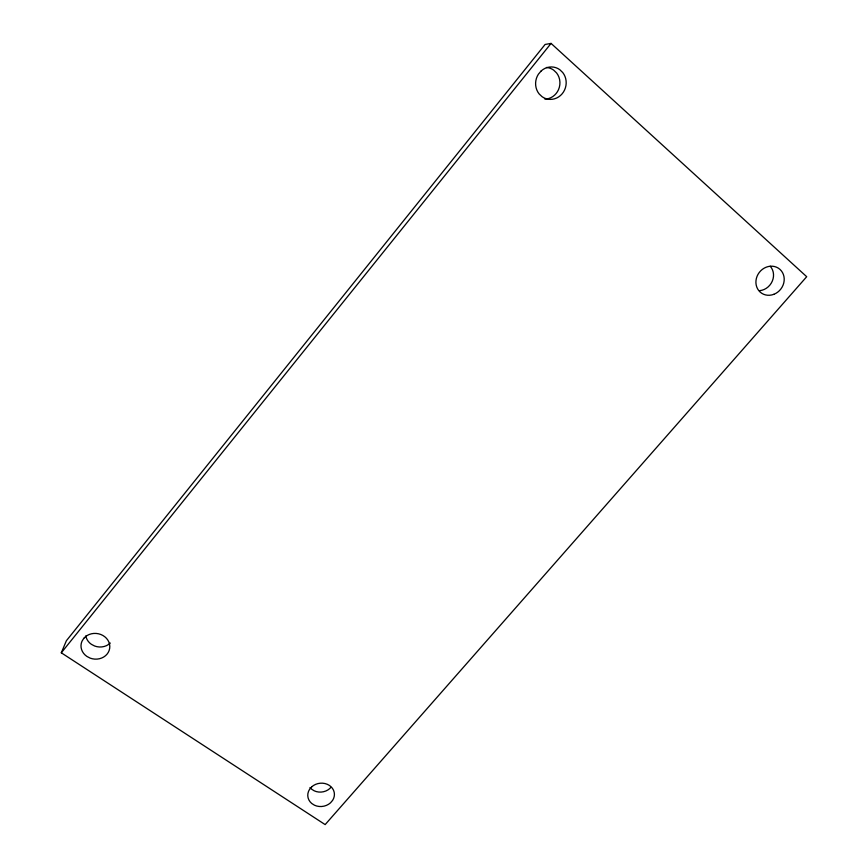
<?xml version="1.0" encoding="UTF-8"?>
<svg xmlns="http://www.w3.org/2000/svg" width="868" height="868" viewBox="0 0 868 868"><rect width="100%" height="100%" fill="white"/><g stroke="black" fill="none" stroke-linecap="round" stroke-linejoin="round"><path stroke-width="1.3" d="M61.302 652.801L66.38 640.736L545.104 44.463L551.061 43.4L806.697 276.708L325.153 824.6L61.302 652.801L551.061 43.4M330.816 787.363L329.873 788.47A13.096 11.468 -7.7 0 1 314.14 790.781L311.438 789.045A13.096 11.468 -7.7 0 1 309.974 787.558M110.279 643.047A14.116 12.608 7.6 0 1 94.601 645.998L91.379 644.316A14.116 12.608 7.6 0 1 85.813 635.897M546.428 67.476A15.895 14.897 -77.2 0 1 553.686 70.145L556.551 72.901A15.895 14.897 -77.2 0 1 558.482 89.708A15.895 14.897 -77.2 0 1 544.887 99.136M770.209 266.237A14.723 13.335 -53.2 0 1 772.314 281.091A14.723 13.335 -53.2 0 1 759.88 290.65M83.805 638.327L81.983 641.235A14.431 12.846 7.3 0 0 86.865 656.414L90.153 658.128A14.431 12.846 7.3 0 0 108.305 652.335A14.431 12.846 7.3 0 0 102.912 635.485A14.431 12.846 7.3 0 0 83.805 638.327M311.655 786.896L309.54 789.392A13.367 11.664 -7.8 0 0 311.688 803.442L314.455 805.2A13.367 11.664 -7.8 0 0 330.502 802.824L332.618 800.35A13.367 11.664 -7.8 0 0 329.222 785.323A13.367 11.664 -7.8 0 0 311.655 786.896M541.144 70.97L538.42 74.171A16.286 15.244 -76.7 0 0 539.115 93.896L542.044 96.673A16.286 15.244 -76.7 0 0 562.084 93.885A16.286 15.244 -76.7 0 0 562.735 72.532L559.817 69.711A16.286 15.244 -76.7 0 0 541.144 70.97M773.833 294.317A15.071 13.606 -52.9 0 0 779.996 269.416A15.071 13.606 -52.9 0 0 756.364 278.465A15.071 13.606 -52.9 0 0 773.833 294.317"/></g></svg>
